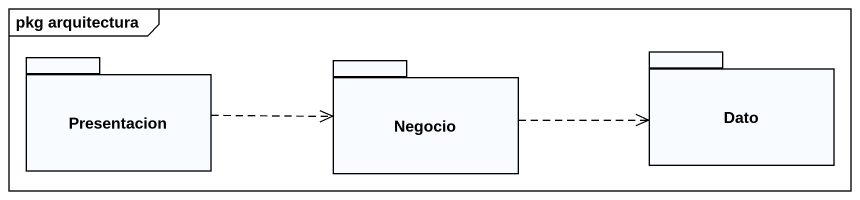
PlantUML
@startuml
mainframe pkg arquitectura
package Presentacion {
}
package Negocio {
}
package Dato {
}
Presentacion .right.> Negocio
Negocio .right.> Dato
@enduml
